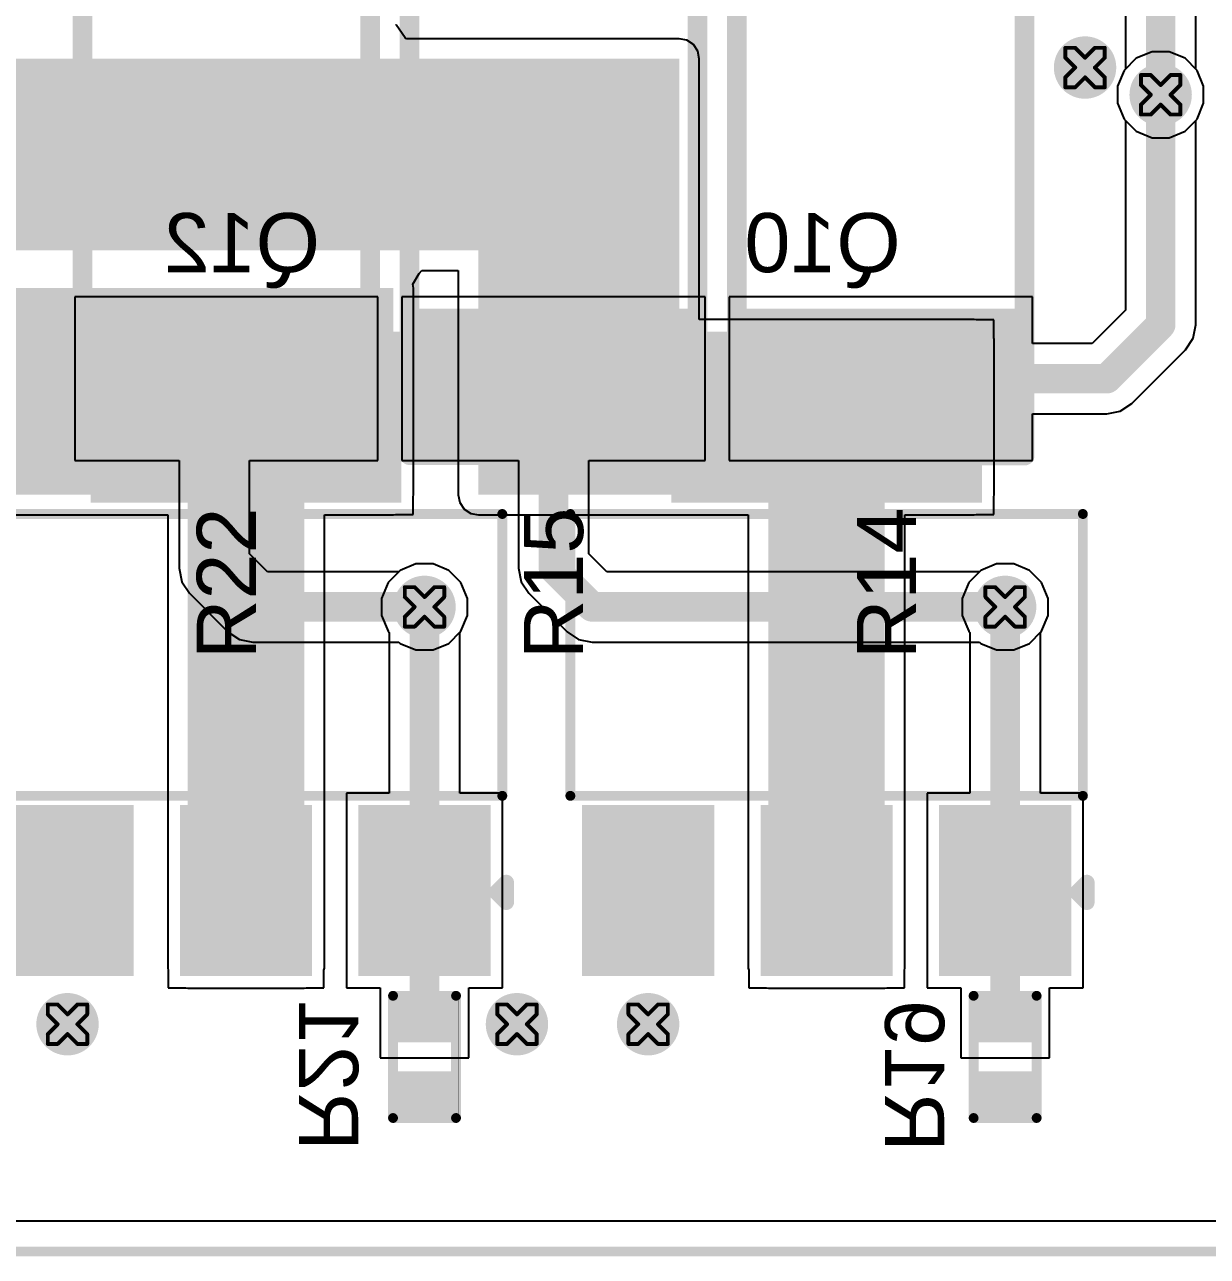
# Model space of a CAD drawing. Header units: inches. Extents: x -1 to 351, y 0 to 83.
# Drawn here: x 11.43 to 26.66, y -0.06 to 15.81 of the extents above; entities that cross this region are included whole.
import ezdxf

# ---------------------------------------------------------------- set-up
doc = ezdxf.new("R2010")
doc.units = ezdxf.units.IN
for name, color, linetype in [('Board Outline', 216, 'Continuous'), ('Bottom Layer', 5, 'Continuous'), ('Bottom Overlay', 54, 'Continuous'), ('Bottom Paste', 16, 'Continuous'), ('Bottom Solder', 6, 'Continuous'), ('Drill Drawing', 1, 'Continuous'), ('Top Layer', 1, 'Continuous'), ('Top Overlay', 2, 'Continuous'), ('Top Paste', 8, 'Continuous'), ('Top Solder', 216, 'Continuous'), ('Via Holes', 16, 'Continuous')]:
    doc.layers.add(name, color=color, linetype=linetype)
doc.styles.add('Arial', font='', dxfattribs={"height": 0.2})
doc.styles.get('Arial').set_extended_font_data('Arial')

# ---------------------------------------------------------------- blocks, each defined once
blk = doc.blocks.new('RES_2512_27')
at = {"layer": 'Top Layer'}
for points in [[(-4.05, 1.7), (-2.45, 1.7), (-2.45, -1.7), (-4.05, -1.7)], [(2.45, 1.7), (4.05, 1.7), (4.05, -1.7), (2.45, -1.7)]]:
    blk.add_hatch(color=1, dxfattribs=at).paths.add_polyline_path(points)
at = {"layer": 'Top Paste'}
for points in [[(-4.05, 1.7), (-2.45, 1.7), (-2.45, -1.7), (-4.05, -1.7)], [(2.45, 1.7), (4.05, 1.7), (4.05, -1.7), (2.45, -1.7)]]:
    blk.add_hatch(color=8, dxfattribs=at).paths.add_polyline_path(points)
at = {"layer": 'Top Solder'}
for points in [[(-4.152, 1.802), (-2.348, 1.802), (-2.348, -1.802), (-4.152, -1.802)], [(2.348, 1.802), (4.152, 1.802), (4.152, -1.802), (2.348, -1.802)]]:
    blk.add_hatch(color=216, dxfattribs=at).paths.add_polyline_path(points)
at = {"layer": 'Top Overlay', "const_width": 0.254}
for points in [[(-4.242, -1.854), (-4.242, 1.854)], [(4.237, 1.854), (-4.242, 1.854)], [(4.237, -1.854), (4.237, 1.854)], [(4.237, -1.854), (-4.242, -1.854)]]:
    blk.add_lwpolyline(points, dxfattribs=at)
at = {"layer": 'Top Overlay', "const_width": 0.127}
for points in [[(-4.305, 1.854, 1), (-4.178, 1.854, 1)], [(-4.305, 1.854, 1), (-4.178, 1.854, 1)], [(4.173, 1.854, 1), (4.3, 1.854, 1)], [(4.173, 1.854, 1), (4.3, 1.854, 1)], [(-4.305, -1.854, 1), (-4.178, -1.854, 1)], [(-4.305, -1.854, 1), (-4.178, -1.854, 1)], [(4.173, -1.854, 1), (4.3, -1.854, 1)], [(4.173, -1.854, 1), (4.3, -1.854, 1)]]:
    blk.add_lwpolyline(points, format="xyb", close=True, dxfattribs=at)
blk = doc.blocks.new('R___0402_B_28')
at = {"layer": 'Bottom Layer'}
for points in [[(-0.241, 0.318), (-0.241, -0.318), (-0.699, -0.318), (-0.699, 0.318)], [(0.699, 0.318), (0.699, -0.318), (0.241, -0.318), (0.241, 0.318)]]:
    blk.add_hatch(color=5, dxfattribs=at).paths.add_polyline_path(points)
at = {"layer": 'Bottom Paste'}
for points in [[(-0.241, 0.318), (-0.241, -0.318), (-0.699, -0.318), (-0.699, 0.318)], [(0.699, 0.318), (0.699, -0.318), (0.241, -0.318), (0.241, 0.318)]]:
    blk.add_hatch(color=16, dxfattribs=at).paths.add_polyline_path(points)
at = {"layer": 'Bottom Solder'}
for points in [[(-0.186, 0.373), (-0.186, -0.373), (-0.754, -0.373), (-0.754, 0.373)], [(0.754, 0.373), (0.754, -0.373), (0.186, -0.373), (0.186, 0.373)]]:
    blk.add_hatch(color=6, dxfattribs=at).paths.add_polyline_path(points)
at = {"layer": 'Bottom Overlay'}
for points, const_width in [([(0.787, 0.406), (-0.787, 0.406)], 0.127), ([(-0.787, -0.406), (-0.787, 0.406)], 0.127), ([(0.813, 0.432), (-0.813, 0.432)], 0.00323), ([(0.787, -0.406), (0.787, 0.406)], 0.127), ([(0.787, -0.406), (-0.787, -0.406)], 0.127)]:
    blk.add_lwpolyline(points, dxfattribs=dict(at, const_width=const_width))
for points, const_width in [([(-0.819, 0.406, 1), (-0.756, 0.406, 1)], 0.0635), ([(-0.819, 0.406, 1), (-0.756, 0.406, 1)], 0.0635), ([(-0.814, 0.432, 1), (-0.812, 0.432, 1)], 0.00161), ([(0.756, 0.406, 1), (0.819, 0.406, 1)], 0.0635), ([(0.756, 0.406, 1), (0.819, 0.406, 1)], 0.0635), ([(0.812, 0.432, 1), (0.814, 0.432, 1)], 0.00161), ([(-0.819, -0.406, 1), (-0.756, -0.406, 1)], 0.0635), ([(-0.819, -0.406, 1), (-0.756, -0.406, 1)], 0.0635), ([(0.756, -0.406, 1), (0.819, -0.406, 1)], 0.0635), ([(0.756, -0.406, 1), (0.819, -0.406, 1)], 0.0635)]:
    blk.add_lwpolyline(points, format="xyb", close=True, dxfattribs=dict(at, const_width=const_width))
blk = doc.blocks.new('R___0402_B_30')
at = {"layer": 'Bottom Layer'}
for points in [[(-0.241, 0.318), (-0.241, -0.318), (-0.699, -0.318), (-0.699, 0.318)], [(0.699, 0.318), (0.699, -0.318), (0.241, -0.318), (0.241, 0.318)]]:
    blk.add_hatch(color=5, dxfattribs=at).paths.add_polyline_path(points)
at = {"layer": 'Bottom Paste'}
for points in [[(-0.241, 0.318), (-0.241, -0.318), (-0.699, -0.318), (-0.699, 0.318)], [(0.699, 0.318), (0.699, -0.318), (0.241, -0.318), (0.241, 0.318)]]:
    blk.add_hatch(color=16, dxfattribs=at).paths.add_polyline_path(points)
at = {"layer": 'Bottom Solder'}
for points in [[(-0.186, 0.373), (-0.186, -0.373), (-0.754, -0.373), (-0.754, 0.373)], [(0.754, 0.373), (0.754, -0.373), (0.186, -0.373), (0.186, 0.373)]]:
    blk.add_hatch(color=6, dxfattribs=at).paths.add_polyline_path(points)
at = {"layer": 'Bottom Overlay'}
for points, const_width in [([(-0.787, -0.406), (-0.787, 0.406)], 0.127), ([(0.787, 0.406), (-0.787, 0.406)], 0.127), ([(0.813, 0.432), (-0.813, 0.432)], 0.00323), ([(0.787, -0.406), (0.787, 0.406)], 0.127), ([(0.787, -0.406), (-0.787, -0.406)], 0.127)]:
    blk.add_lwpolyline(points, dxfattribs=dict(at, const_width=const_width))
for points, const_width in [([(-0.819, 0.406, 1), (-0.756, 0.406, 1)], 0.0635), ([(-0.819, 0.406, 1), (-0.756, 0.406, 1)], 0.0635), ([(-0.814, 0.432, 1), (-0.812, 0.432, 1)], 0.00161), ([(0.756, 0.406, 1), (0.819, 0.406, 1)], 0.0635), ([(0.756, 0.406, 1), (0.819, 0.406, 1)], 0.0635), ([(0.812, 0.432, 1), (0.814, 0.432, 1)], 0.00161), ([(-0.819, -0.406, 1), (-0.756, -0.406, 1)], 0.0635), ([(-0.819, -0.406, 1), (-0.756, -0.406, 1)], 0.0635), ([(0.756, -0.406, 1), (0.819, -0.406, 1)], 0.0635), ([(0.756, -0.406, 1), (0.819, -0.406, 1)], 0.0635)]:
    blk.add_lwpolyline(points, format="xyb", close=True, dxfattribs=dict(at, const_width=const_width))
blk = doc.blocks.new('RES_2512_34')
at = {"layer": 'Top Layer'}
for points in [[(-4.05, 1.7), (-2.45, 1.7), (-2.45, -1.7), (-4.05, -1.7)], [(2.45, 1.7), (4.05, 1.7), (4.05, -1.7), (2.45, -1.7)]]:
    blk.add_hatch(color=1, dxfattribs=at).paths.add_polyline_path(points)
at = {"layer": 'Top Paste'}
for points in [[(-4.05, 1.7), (-2.45, 1.7), (-2.45, -1.7), (-4.05, -1.7)], [(2.45, 1.7), (4.05, 1.7), (4.05, -1.7), (2.45, -1.7)]]:
    blk.add_hatch(color=8, dxfattribs=at).paths.add_polyline_path(points)
at = {"layer": 'Top Solder'}
for points in [[(-4.152, 1.802), (-2.348, 1.802), (-2.348, -1.802), (-4.152, -1.802)], [(2.348, 1.802), (4.152, 1.802), (4.152, -1.802), (2.348, -1.802)]]:
    blk.add_hatch(color=216, dxfattribs=at).paths.add_polyline_path(points)
at = {"layer": 'Top Overlay', "const_width": 0.254}
for points in [[(4.237, 1.854), (-4.242, 1.854)], [(-4.242, -1.854), (-4.242, 1.854)], [(4.237, -1.854), (4.237, 1.854)], [(4.237, -1.854), (-4.242, -1.854)]]:
    blk.add_lwpolyline(points, dxfattribs=at)
at = {"layer": 'Top Overlay', "const_width": 0.127}
for points in [[(-4.305, 1.854, 1), (-4.178, 1.854, 1)], [(-4.305, 1.854, 1), (-4.178, 1.854, 1)], [(4.173, 1.854, 1), (4.3, 1.854, 1)], [(4.173, 1.854, 1), (4.3, 1.854, 1)], [(-4.305, -1.854, 1), (-4.178, -1.854, 1)], [(-4.305, -1.854, 1), (-4.178, -1.854, 1)], [(4.173, -1.854, 1), (4.3, -1.854, 1)], [(4.173, -1.854, 1), (4.3, -1.854, 1)]]:
    blk.add_lwpolyline(points, format="xyb", close=True, dxfattribs=at)
blk = doc.blocks.new('RES_2512_35')
at = {"layer": 'Top Layer'}
for points in [[(-4.05, 1.7), (-2.45, 1.7), (-2.45, -1.7), (-4.05, -1.7)], [(2.45, 1.7), (4.05, 1.7), (4.05, -1.7), (2.45, -1.7)]]:
    blk.add_hatch(color=1, dxfattribs=at).paths.add_polyline_path(points)
at = {"layer": 'Top Paste'}
for points in [[(-4.05, 1.7), (-2.45, 1.7), (-2.45, -1.7), (-4.05, -1.7)], [(2.45, 1.7), (4.05, 1.7), (4.05, -1.7), (2.45, -1.7)]]:
    blk.add_hatch(color=8, dxfattribs=at).paths.add_polyline_path(points)
at = {"layer": 'Top Solder'}
for points in [[(-4.152, 1.802), (-2.348, 1.802), (-2.348, -1.802), (-4.152, -1.802)], [(2.348, 1.802), (4.152, 1.802), (4.152, -1.802), (2.348, -1.802)]]:
    blk.add_hatch(color=216, dxfattribs=at).paths.add_polyline_path(points)
at = {"layer": 'Top Overlay', "const_width": 0.254}
for points in [[(-4.242, 1.854), (-4.242, -1.854)], [(-4.242, 1.854), (4.237, 1.854)], [(4.237, 1.854), (4.237, -1.854)], [(-4.242, -1.854), (4.237, -1.854)]]:
    blk.add_lwpolyline(points, dxfattribs=at)
at = {"layer": 'Top Overlay', "const_width": 0.127}
for points in [[(-4.305, 1.854, 1), (-4.178, 1.854, 1)], [(-4.305, 1.854, 1), (-4.178, 1.854, 1)], [(4.173, 1.854, 1), (4.3, 1.854, 1)], [(4.173, 1.854, 1), (4.3, 1.854, 1)], [(-4.305, -1.854, 1), (-4.178, -1.854, 1)], [(-4.305, -1.854, 1), (-4.178, -1.854, 1)], [(4.173, -1.854, 1), (4.3, -1.854, 1)], [(4.173, -1.854, 1), (4.3, -1.854, 1)]]:
    blk.add_lwpolyline(points, format="xyb", close=True, dxfattribs=at)
blk = doc.blocks.new('SOT__223_B_46')
at = {"layer": 'Bottom Layer'}
for points in [[(-3.05, 4.05), (-1.55, 4.05), (-1.55, 2.05), (-3.05, 2.05)], [(-0.75, 4.05), (0.75, 4.05), (0.75, 2.05), (-0.75, 2.05)], [(1.55, 4.05), (3.05, 4.05), (3.05, 2.05), (1.55, 2.05)], [(-1.9, -2.05), (1.9, -2.05), (1.9, -4.05), (-1.9, -4.05)]]:
    blk.add_hatch(color=5, dxfattribs=at).paths.add_polyline_path(points)
at = {"layer": 'Bottom Paste'}
for points in [[(-3.05, 4.05), (-1.55, 4.05), (-1.55, 2.05), (-3.05, 2.05)], [(-0.75, 4.05), (0.75, 4.05), (0.75, 2.05), (-0.75, 2.05)], [(1.55, 4.05), (3.05, 4.05), (3.05, 2.05), (1.55, 2.05)], [(-1.9, -2.05), (1.9, -2.05), (1.9, -4.05), (-1.9, -4.05)]]:
    blk.add_hatch(color=16, dxfattribs=at).paths.add_polyline_path(points)
at = {"layer": 'Bottom Solder'}
for points in [[(-3.152, 4.152), (-1.448, 4.152), (-1.448, 1.948), (-3.152, 1.948)], [(-0.852, 4.152), (0.852, 4.152), (0.852, 1.948), (-0.852, 1.948)], [(1.448, 4.152), (3.152, 4.152), (3.152, 1.948), (1.448, 1.948)], [(-2.002, -1.948), (2.002, -1.948), (2.002, -4.152), (-2.002, -4.152)]]:
    blk.add_hatch(color=6, dxfattribs=at).paths.add_polyline_path(points)
at = {"layer": 'Bottom Overlay'}
for points, const_width in [([(-3.353, 3.2), (-3.353, 2.946)], 0.2), ([(-3.226, 3.073), (-3.353, 3.2)], 0.2), ([(-3.226, 3.073), (-3.353, 2.946)], 0.2), ([(-3.302, 1.829), (-3.302, -1.803)], 0.127), ([(3.302, 1.829), (-3.302, 1.829)], 0.127), ([(3.302, 1.829), (3.302, -1.803)], 0.127), ([(3.302, -1.803), (-3.302, -1.803)], 0.127)]:
    blk.add_lwpolyline(points, dxfattribs=dict(at, const_width=const_width))
for points, const_width in [([(-3.403, 3.2, 1), (-3.303, 3.2, 1)], 0.1), ([(-3.403, 3.2, 1), (-3.303, 3.2, 1)], 0.1), ([(-3.403, 2.946, 1), (-3.303, 2.946, 1)], 0.1), ([(-3.403, 2.946, 1), (-3.303, 2.946, 1)], 0.1), ([(-3.276, 3.073, 1), (-3.176, 3.073, 1)], 0.1), ([(-3.276, 3.073, 1), (-3.176, 3.073, 1)], 0.1), ([(-3.334, 1.829, 1), (-3.27, 1.829, 1)], 0.0635), ([(-3.334, 1.829, 1), (-3.27, 1.829, 1)], 0.0635), ([(3.27, 1.829, 1), (3.334, 1.829, 1)], 0.0635), ([(3.27, 1.829, 1), (3.334, 1.829, 1)], 0.0635), ([(-3.334, -1.803, 1), (-3.27, -1.803, 1)], 0.0635), ([(-3.334, -1.803, 1), (-3.27, -1.803, 1)], 0.0635), ([(3.27, -1.803, 1), (3.334, -1.803, 1)], 0.0635), ([(3.27, -1.803, 1), (3.334, -1.803, 1)], 0.0635)]:
    blk.add_lwpolyline(points, format="xyb", close=True, dxfattribs=dict(at, const_width=const_width))
blk = doc.blocks.new('SOT__223_B_48')
at = {"layer": 'Bottom Layer'}
for points in [[(-3.05, 4.05), (-1.55, 4.05), (-1.55, 2.05), (-3.05, 2.05)], [(-0.75, 4.05), (0.75, 4.05), (0.75, 2.05), (-0.75, 2.05)], [(1.55, 4.05), (3.05, 4.05), (3.05, 2.05), (1.55, 2.05)], [(-1.9, -2.05), (1.9, -2.05), (1.9, -4.05), (-1.9, -4.05)]]:
    blk.add_hatch(color=5, dxfattribs=at).paths.add_polyline_path(points)
at = {"layer": 'Bottom Paste'}
for points in [[(-3.05, 4.05), (-1.55, 4.05), (-1.55, 2.05), (-3.05, 2.05)], [(-0.75, 4.05), (0.75, 4.05), (0.75, 2.05), (-0.75, 2.05)], [(1.55, 4.05), (3.05, 4.05), (3.05, 2.05), (1.55, 2.05)], [(-1.9, -2.05), (1.9, -2.05), (1.9, -4.05), (-1.9, -4.05)]]:
    blk.add_hatch(color=16, dxfattribs=at).paths.add_polyline_path(points)
at = {"layer": 'Bottom Solder'}
for points in [[(-3.152, 4.152), (-1.448, 4.152), (-1.448, 1.948), (-3.152, 1.948)], [(-0.852, 4.152), (0.852, 4.152), (0.852, 1.948), (-0.852, 1.948)], [(1.448, 4.152), (3.152, 4.152), (3.152, 1.948), (1.448, 1.948)], [(-2.002, -1.948), (2.002, -1.948), (2.002, -4.152), (-2.002, -4.152)]]:
    blk.add_hatch(color=6, dxfattribs=at).paths.add_polyline_path(points)
at = {"layer": 'Bottom Overlay'}
for points, const_width in [([(-3.353, 3.2), (-3.353, 2.946)], 0.2), ([(-3.226, 3.073), (-3.353, 3.2)], 0.2), ([(-3.226, 3.073), (-3.353, 2.946)], 0.2), ([(-3.302, 1.829), (-3.302, -1.803)], 0.127), ([(3.302, 1.829), (-3.302, 1.829)], 0.127), ([(3.302, 1.829), (3.302, -1.803)], 0.127), ([(3.302, -1.803), (-3.302, -1.803)], 0.127)]:
    blk.add_lwpolyline(points, dxfattribs=dict(at, const_width=const_width))
for points, const_width in [([(-3.403, 3.2, 1), (-3.303, 3.2, 1)], 0.1), ([(-3.403, 3.2, 1), (-3.303, 3.2, 1)], 0.1), ([(-3.403, 2.946, 1), (-3.303, 2.946, 1)], 0.1), ([(-3.403, 2.946, 1), (-3.303, 2.946, 1)], 0.1), ([(-3.276, 3.073, 1), (-3.176, 3.073, 1)], 0.1), ([(-3.276, 3.073, 1), (-3.176, 3.073, 1)], 0.1), ([(-3.334, 1.829, 1), (-3.27, 1.829, 1)], 0.0635), ([(-3.334, 1.829, 1), (-3.27, 1.829, 1)], 0.0635), ([(3.27, 1.829, 1), (3.334, 1.829, 1)], 0.0635), ([(3.27, 1.829, 1), (3.334, 1.829, 1)], 0.0635), ([(-3.334, -1.803, 1), (-3.27, -1.803, 1)], 0.0635), ([(-3.334, -1.803, 1), (-3.27, -1.803, 1)], 0.0635), ([(3.27, -1.803, 1), (3.334, -1.803, 1)], 0.0635), ([(3.27, -1.803, 1), (3.334, -1.803, 1)], 0.0635)]:
    blk.add_lwpolyline(points, format="xyb", close=True, dxfattribs=dict(at, const_width=const_width))

msp = doc.modelspace()

# ---------------------------------------------------------------- hatches: boundary and pattern name
at = {"layer": 'Bottom Layer'}
h = msp.add_hatch(color=5, dxfattribs=at)
edge = h.paths.add_edge_path()
edge.add_arc((25.089, 15.256), 0.3, 0, 360)
for points in [[(8.78, 12.9), (19.859, 12.9), (19.859, 15.37), (8.78, 15.37)], [(17.272, 9.75), (19.859, 9.75), (19.859, 15.37), (17.272, 15.37)], [(8.78, 9.75), (16.178, 9.75), (16.178, 12.414), (8.78, 12.414)], [(13.528, 11.75), (13.528, 3.65), (15.028, 3.65), (15.028, 11.75)], [(17.272, 9.75), (23.659, 9.75), (23.659, 11.75), (17.272, 11.75)], [(21.009, 11.75), (21.009, 3.65), (22.509, 3.65), (22.509, 11.75)]]:
    msp.add_hatch(color=5, dxfattribs=at).paths.add_polyline_path(points)
h = msp.add_hatch(color=5, dxfattribs=at)
edge = h.paths.add_edge_path()
edge.add_arc((26.063, 14.905), 0.3, 0, 360)
h = msp.add_hatch(color=5, dxfattribs=at)
edge = h.paths.add_edge_path()
edge.add_arc((16.578, 8.306), 0.3, 0, 360)
h = msp.add_hatch(color=5, dxfattribs=at)
edge = h.paths.add_edge_path()
edge.add_arc((24.059, 8.306), 0.3, 0, 360)
h = msp.add_hatch(color=5, dxfattribs=at)
edge = h.paths.add_edge_path()
edge.add_arc((11.978, 2.928), 0.3, 0, 360)
h = msp.add_hatch(color=5, dxfattribs=at)
edge = h.paths.add_edge_path()
edge.add_arc((17.769, 2.928), 0.3, 0, 360)
h = msp.add_hatch(color=5, dxfattribs=at)
edge = h.paths.add_edge_path()
edge.add_arc((19.459, 2.928), 0.3, 0, 360)
at = {"layer": 'Bottom Solder'}
h = msp.add_hatch(color=6, dxfattribs=at)
edge = h.paths.add_edge_path()
edge.add_arc((25.089, 15.256), 0.402, 0, 360)
h = msp.add_hatch(color=6, dxfattribs=at)
edge = h.paths.add_edge_path()
edge.add_arc((26.063, 14.905), 0.402, 0, 360)
h = msp.add_hatch(color=6, dxfattribs=at)
edge = h.paths.add_edge_path()
edge.add_arc((16.578, 8.306), 0.402, 0, 360)
h = msp.add_hatch(color=6, dxfattribs=at)
edge = h.paths.add_edge_path()
edge.add_arc((24.059, 8.306), 0.402, 0, 360)
h = msp.add_hatch(color=6, dxfattribs=at)
edge = h.paths.add_edge_path()
edge.add_arc((11.978, 2.928), 0.402, 0, 360)
h = msp.add_hatch(color=6, dxfattribs=at)
edge = h.paths.add_edge_path()
edge.add_arc((17.769, 2.928), 0.402, 0, 360)
h = msp.add_hatch(color=6, dxfattribs=at)
edge = h.paths.add_edge_path()
edge.add_arc((19.459, 2.928), 0.402, 0, 360)
at = {"layer": 'Top Layer'}
h = msp.add_hatch(color=1, dxfattribs=at)
edge = h.paths.add_edge_path()
edge.add_arc((25.089, 15.256), 0.3, 0, 360)
h = msp.add_hatch(color=1, dxfattribs=at)
edge = h.paths.add_edge_path()
edge.add_arc((26.063, 14.905), 0.3, 0, 360)
h = msp.add_hatch(color=1, dxfattribs=at)
edge = h.paths.add_edge_path()
edge.add_arc((16.578, 8.306), 0.3, 0, 360)
h = msp.add_hatch(color=1, dxfattribs=at)
edge = h.paths.add_edge_path()
edge.add_arc((24.059, 8.306), 0.3, 0, 360)
h = msp.add_hatch(color=1, dxfattribs=at)
edge = h.paths.add_edge_path()
edge.add_arc((11.978, 2.928), 0.3, 0, 360)
h = msp.add_hatch(color=1, dxfattribs=at)
edge = h.paths.add_edge_path()
edge.add_arc((17.769, 2.928), 0.3, 0, 360)
h = msp.add_hatch(color=1, dxfattribs=at)
edge = h.paths.add_edge_path()
edge.add_arc((19.459, 2.928), 0.3, 0, 360)
at = {"layer": 'Top Solder'}
h = msp.add_hatch(color=216, dxfattribs=at)
edge = h.paths.add_edge_path()
edge.add_arc((25.089, 15.256), 0.402, 0, 360)
h = msp.add_hatch(color=216, dxfattribs=at)
edge = h.paths.add_edge_path()
edge.add_arc((26.063, 14.905), 0.402, 0, 360)
h = msp.add_hatch(color=216, dxfattribs=at)
edge = h.paths.add_edge_path()
edge.add_arc((16.578, 8.306), 0.402, 0, 360)
h = msp.add_hatch(color=216, dxfattribs=at)
edge = h.paths.add_edge_path()
edge.add_arc((24.059, 8.306), 0.402, 0, 360)
h = msp.add_hatch(color=216, dxfattribs=at)
edge = h.paths.add_edge_path()
edge.add_arc((11.978, 2.928), 0.402, 0, 360)
h = msp.add_hatch(color=216, dxfattribs=at)
edge = h.paths.add_edge_path()
edge.add_arc((17.769, 2.928), 0.402, 0, 360)
h = msp.add_hatch(color=216, dxfattribs=at)
edge = h.paths.add_edge_path()
edge.add_arc((19.459, 2.928), 0.402, 0, 360)
at = {"layer": 'Via Holes'}
h = msp.add_hatch(color=7, dxfattribs=at)
edge = h.paths.add_edge_path()
edge.add_arc((25.089, 15.256), 0.15, 0, 360)
h = msp.add_hatch(color=7, dxfattribs=at)
edge = h.paths.add_edge_path()
edge.add_arc((26.063, 14.905), 0.15, 0, 360)
h = msp.add_hatch(color=7, dxfattribs=at)
edge = h.paths.add_edge_path()
edge.add_arc((16.578, 8.306), 0.15, 0, 360)
h = msp.add_hatch(color=7, dxfattribs=at)
edge = h.paths.add_edge_path()
edge.add_arc((24.059, 8.306), 0.15, 0, 360)
h = msp.add_hatch(color=7, dxfattribs=at)
edge = h.paths.add_edge_path()
edge.add_arc((11.978, 2.928), 0.15, 0, 360)
h = msp.add_hatch(color=7, dxfattribs=at)
edge = h.paths.add_edge_path()
edge.add_arc((17.769, 2.928), 0.15, 0, 360)
h = msp.add_hatch(color=7, dxfattribs=at)
edge = h.paths.add_edge_path()
edge.add_arc((19.459, 2.928), 0.15, 0, 360)

# ---------------------------------------------------------------- linework, layer by layer
at = {"layer": 'Board Outline', "const_width": 0.127}
msp.add_lwpolyline([(0, 0), (97.003, 0)], dxfattribs=at)
at = {"layer": 'Bottom Layer'}
for p, q in [((25.61, 18.098), (25.61, 15.235)), ((26.516, 15.235), (26.516, 17.997)), ((16.212, 15.806), (16.213, 15.812)), ((16.329, 15.637), (16.212, 15.806)), ((16.344, 15.628), (16.329, 15.637)), ((19.859, 15.628), (16.344, 15.628)), ((19.959, 15.609), (19.859, 15.628)), ((20.043, 15.553), (19.959, 15.609)), ((20.099, 15.469), (20.043, 15.553)), ((20.118, 15.37), (20.099, 15.469)), ((20.118, 12.009), (20.118, 15.37)), ((25.593, 15.219), (25.509, 15.015)), ((25.61, 15.235), (25.593, 15.219)), ((26.533, 15.219), (26.516, 15.235)), ((26.617, 15.015), (26.533, 15.219)), ((25.509, 15.015), (25.509, 14.795)), ((26.617, 14.795), (26.617, 15.015)), ((25.509, 14.795), (25.593, 14.591)), ((26.533, 14.591), (26.617, 14.795)), ((25.593, 14.591), (25.749, 14.435)), ((26.377, 14.435), (26.533, 14.591)), ((25.749, 14.435), (25.953, 14.351)), ((25.953, 14.351), (26.173, 14.351)), ((26.173, 14.351), (26.377, 14.435)), ((16.427, 12.464), (16.507, 12.603)), ((16.507, 12.603), (16.545, 12.641)), ((16.545, 12.641), (17.013, 12.641)), ((17.013, 12.641), (17.013, 11.75)), ((16.437, 12.414), (16.427, 12.464)), ((16.437, 9.75), (16.437, 12.414)), ((23.659, 12.009), (20.118, 12.009)), ((23.684, 12.004), (23.659, 12.009)), ((23.913, 12.004), (23.684, 12.004)), ((23.913, 11.775), (23.913, 12.004)), ((17.013, 11.75), (17.013, 9.75)), ((23.918, 11.75), (23.913, 11.775)), ((23.918, 9.75), (23.918, 11.75)), ((16.432, 9.725), (16.437, 9.75)), ((16.432, 9.496), (16.432, 9.725)), ((17.013, 9.75), (17.033, 9.651)), ((23.913, 9.725), (23.918, 9.75)), ((23.913, 9.496), (23.913, 9.725)), ((17.033, 9.651), (17.089, 9.567)), ((17.089, 9.567), (17.173, 9.511)), ((8.78, 9.491), (13.269, 9.491)), ((13.269, 9.491), (13.269, 3.65)), ((15.287, 3.65), (15.287, 9.491)), ((15.287, 9.491), (16.178, 9.491)), ((16.178, 9.491), (16.203, 9.496)), ((16.203, 9.496), (16.432, 9.496)), ((17.173, 9.511), (17.272, 9.491)), ((17.272, 9.491), (20.75, 9.491)), ((20.75, 9.491), (20.75, 3.65)), ((22.768, 3.65), (22.768, 9.491)), ((22.768, 9.491), (23.659, 9.491)), ((23.659, 9.491), (23.684, 9.496)), ((23.684, 9.496), (23.913, 9.496)), ((16.264, 8.775), (16.108, 8.62)), ((16.467, 8.86), (16.264, 8.775)), ((16.688, 8.86), (16.467, 8.86)), ((16.892, 8.775), (16.688, 8.86)), ((17.047, 8.62), (16.892, 8.775)), ((23.746, 8.775), (23.59, 8.62)), ((23.949, 8.86), (23.746, 8.775)), ((24.17, 8.86), (23.949, 8.86)), ((24.373, 8.775), (24.17, 8.86)), ((24.529, 8.62), (24.373, 8.775)), ((16.108, 8.62), (16.024, 8.416)), ((17.132, 8.416), (17.047, 8.62)), ((23.59, 8.62), (23.505, 8.416)), ((24.613, 8.416), (24.529, 8.62)), ((16.024, 8.416), (16.024, 8.196)), ((17.132, 8.196), (17.132, 8.416)), ((23.505, 8.416), (23.505, 8.196)), ((24.613, 8.196), (24.613, 8.416)), ((16.024, 8.196), (16.108, 7.992)), ((17.047, 7.992), (17.132, 8.196)), ((23.505, 8.196), (23.59, 7.992)), ((24.529, 7.992), (24.613, 8.196)), ((16.108, 7.992), (16.124, 7.976)), ((16.124, 7.976), (16.124, 5.904)), ((17.031, 7.976), (17.047, 7.992)), ((17.031, 5.904), (17.031, 7.976)), ((23.59, 7.992), (23.606, 7.976)), ((23.606, 7.976), (23.606, 5.904)), ((24.513, 7.976), (24.529, 7.992)), ((24.513, 5.904), (24.513, 7.976)), ((16.124, 5.904), (15.574, 5.904)), ((15.574, 5.904), (15.574, 3.396)), ((17.582, 5.904), (17.031, 5.904)), ((17.582, 3.396), (17.582, 5.904)), ((23.606, 5.904), (23.055, 5.904)), ((23.055, 5.904), (23.055, 3.396)), ((25.063, 5.904), (24.513, 5.904)), ((25.063, 3.396), (25.063, 5.904)), ((13.269, 3.65), (13.274, 3.625)), ((13.274, 3.625), (13.274, 3.396)), ((15.282, 3.625), (15.287, 3.65)), ((15.282, 3.396), (15.282, 3.625)), ((20.75, 3.65), (20.755, 3.625)), ((20.755, 3.625), (20.755, 3.396)), ((22.763, 3.625), (22.768, 3.65)), ((22.763, 3.396), (22.763, 3.625)), ((13.274, 3.396), (13.503, 3.396)), ((13.503, 3.396), (13.528, 3.391)), ((13.528, 3.391), (15.028, 3.391)), ((15.028, 3.391), (15.053, 3.396)), ((15.053, 3.396), (15.282, 3.396)), ((15.574, 3.396), (16.006, 3.396)), ((16.006, 3.396), (16.006, 2.494)), ((17.149, 2.494), (17.149, 3.396)), ((17.149, 3.396), (17.582, 3.396)), ((20.755, 3.396), (20.984, 3.396)), ((20.984, 3.396), (21.009, 3.391)), ((21.009, 3.391), (22.509, 3.391)), ((22.509, 3.391), (22.534, 3.396)), ((22.534, 3.396), (22.763, 3.396)), ((23.055, 3.396), (23.488, 3.396)), ((23.488, 3.396), (23.488, 2.494)), ((24.631, 2.494), (24.631, 3.396)), ((24.631, 3.396), (25.063, 3.396)), ((16.006, 2.494), (17.149, 2.494)), ((23.488, 2.494), (24.631, 2.494)), ((92.262, 0.388), (0.388, 0.388))]:
    msp.add_line(p, q, dxfattribs=at)
at = {"layer": 'Bottom Layer', "const_width": 0.381}
for points in [[(26.063, 14.905), (26.063, 18.185)], [(16.578, 4.65), (16.578, 8.306)], [(24.059, 4.65), (24.059, 8.306)], [(16.578, 2.976), (16.578, 4.65)], [(24.059, 2.976), (24.059, 4.65)]]:
    msp.add_lwpolyline(points, dxfattribs=at)
at = {"layer": 'Bottom Layer', "const_width": 0.191}
for points in [[(25.968, 14.905, 1), (26.158, 14.905, 1)], [(16.482, 8.306, 1), (16.673, 8.306, 1)], [(23.964, 8.306, 1), (24.155, 8.306, 1)], [(16.482, 4.65, 1), (16.673, 4.65, 1)], [(16.482, 4.65, 1), (16.673, 4.65, 1)], [(23.964, 4.65, 1), (24.155, 4.65, 1)], [(23.964, 4.65, 1), (24.155, 4.65, 1)], [(16.482, 2.976, 1), (16.673, 2.976, 1)], [(23.964, 2.976, 1), (24.155, 2.976, 1)]]:
    msp.add_lwpolyline(points, format="xyb", close=True, dxfattribs=at)
at = {"layer": 'Drill Drawing', "const_width": 0.0508}
for points in [[(24.835, 15.383), (24.835, 15.51)], [(24.835, 15.51), (24.962, 15.51)], [(24.835, 15.383), (24.962, 15.256)], [(24.962, 15.51), (25.089, 15.383)], [(25.089, 15.383), (25.216, 15.51)], [(25.216, 15.51), (25.343, 15.51)], [(25.216, 15.256), (25.343, 15.383)], [(25.343, 15.383), (25.343, 15.51)], [(24.835, 15.129), (24.962, 15.256)], [(25.216, 15.256), (25.343, 15.129)], [(24.835, 15.002), (24.835, 15.129)], [(24.962, 15.002), (25.089, 15.129)], [(25.089, 15.129), (25.216, 15.002)], [(25.343, 15.002), (25.343, 15.129)], [(25.809, 15.032), (25.809, 15.159)], [(25.809, 15.159), (25.936, 15.159)], [(25.936, 15.159), (26.063, 15.032)], [(26.063, 15.032), (26.19, 15.159)], [(26.19, 15.159), (26.317, 15.159)], [(26.317, 15.032), (26.317, 15.159)], [(24.835, 15.002), (24.962, 15.002)], [(25.216, 15.002), (25.343, 15.002)], [(25.809, 15.032), (25.936, 14.905)], [(25.809, 14.778), (25.936, 14.905)], [(26.19, 14.905), (26.317, 15.032)], [(26.19, 14.905), (26.317, 14.778)], [(25.809, 14.651), (25.809, 14.778)], [(25.936, 14.651), (26.063, 14.778)], [(26.063, 14.778), (26.19, 14.651)], [(26.317, 14.651), (26.317, 14.778)], [(25.809, 14.651), (25.936, 14.651)], [(26.19, 14.651), (26.317, 14.651)], [(16.324, 8.433), (16.324, 8.56)], [(16.324, 8.56), (16.451, 8.56)], [(16.451, 8.56), (16.578, 8.433)], [(16.578, 8.433), (16.705, 8.56)], [(16.705, 8.56), (16.832, 8.56)], [(16.832, 8.433), (16.832, 8.56)], [(23.805, 8.433), (23.805, 8.56)], [(23.805, 8.56), (23.932, 8.56)], [(23.932, 8.56), (24.059, 8.433)], [(24.059, 8.433), (24.186, 8.56)], [(24.186, 8.56), (24.313, 8.56)], [(24.313, 8.433), (24.313, 8.56)], [(16.324, 8.433), (16.451, 8.306)], [(16.705, 8.306), (16.832, 8.433)], [(23.805, 8.433), (23.932, 8.306)], [(24.186, 8.306), (24.313, 8.433)], [(16.324, 8.179), (16.451, 8.306)], [(16.705, 8.306), (16.832, 8.179)], [(23.805, 8.179), (23.932, 8.306)], [(24.186, 8.306), (24.313, 8.179)], [(16.324, 8.052), (16.324, 8.179)], [(16.451, 8.052), (16.578, 8.179)], [(16.578, 8.179), (16.705, 8.052)], [(16.832, 8.052), (16.832, 8.179)], [(23.805, 8.052), (23.805, 8.179)], [(23.932, 8.052), (24.059, 8.179)], [(24.059, 8.179), (24.186, 8.052)], [(24.313, 8.052), (24.313, 8.179)], [(16.324, 8.052), (16.451, 8.052)], [(16.705, 8.052), (16.832, 8.052)], [(23.805, 8.052), (23.932, 8.052)], [(24.186, 8.052), (24.313, 8.052)], [(11.724, 3.055), (11.724, 3.182)], [(11.724, 3.182), (11.851, 3.182)], [(11.851, 3.182), (11.978, 3.055)], [(11.978, 3.055), (12.105, 3.182)], [(12.105, 3.182), (12.232, 3.182)], [(12.232, 3.055), (12.232, 3.182)], [(17.515, 3.055), (17.515, 3.182)], [(17.515, 3.182), (17.642, 3.182)], [(17.642, 3.182), (17.769, 3.055)], [(17.769, 3.055), (17.896, 3.182)], [(17.896, 3.182), (18.023, 3.182)], [(18.023, 3.055), (18.023, 3.182)], [(19.205, 3.055), (19.205, 3.182)], [(19.205, 3.182), (19.332, 3.182)], [(19.332, 3.182), (19.459, 3.055)], [(19.459, 3.055), (19.586, 3.182)], [(19.586, 3.182), (19.713, 3.182)], [(19.713, 3.055), (19.713, 3.182)], [(11.724, 3.055), (11.851, 2.928)], [(12.105, 2.928), (12.232, 3.055)], [(17.515, 3.055), (17.642, 2.928)], [(17.896, 2.928), (18.023, 3.055)], [(19.205, 3.055), (19.332, 2.928)], [(19.586, 2.928), (19.713, 3.055)], [(11.724, 2.801), (11.851, 2.928)], [(12.105, 2.928), (12.232, 2.801)], [(17.515, 2.801), (17.642, 2.928)], [(17.896, 2.928), (18.023, 2.801)], [(19.205, 2.801), (19.332, 2.928)], [(19.586, 2.928), (19.713, 2.801)], [(11.724, 2.674), (11.724, 2.801)], [(11.724, 2.674), (11.851, 2.674)], [(11.851, 2.674), (11.978, 2.801)], [(11.978, 2.801), (12.105, 2.674)], [(12.105, 2.674), (12.232, 2.674)], [(12.232, 2.674), (12.232, 2.801)], [(17.515, 2.674), (17.515, 2.801)], [(17.515, 2.674), (17.642, 2.674)], [(17.642, 2.674), (17.769, 2.801)], [(17.769, 2.801), (17.896, 2.674)], [(17.896, 2.674), (18.023, 2.674)], [(18.023, 2.674), (18.023, 2.801)], [(19.205, 2.674), (19.205, 2.801)], [(19.205, 2.674), (19.332, 2.674)], [(19.332, 2.674), (19.459, 2.801)], [(19.459, 2.801), (19.586, 2.674)], [(19.586, 2.674), (19.713, 2.674)], [(19.713, 2.674), (19.713, 2.801)]]:
    msp.add_lwpolyline(points, dxfattribs=at)
at = {"layer": 'Drill Drawing', "const_width": 0.0254}
for points in [[(24.822, 15.51, 1), (24.848, 15.51, 1)], [(24.822, 15.51, 1), (24.848, 15.51, 1)], [(24.822, 15.383, 1), (24.848, 15.383, 1)], [(24.822, 15.383, 1), (24.848, 15.383, 1)], [(24.949, 15.51, 1), (24.975, 15.51, 1)], [(24.949, 15.51, 1), (24.975, 15.51, 1)], [(25.076, 15.383, 1), (25.102, 15.383, 1)], [(25.076, 15.383, 1), (25.102, 15.383, 1)], [(25.203, 15.51, 1), (25.229, 15.51, 1)], [(25.203, 15.51, 1), (25.229, 15.51, 1)], [(25.33, 15.51, 1), (25.356, 15.51, 1)], [(25.33, 15.51, 1), (25.356, 15.51, 1)], [(25.33, 15.383, 1), (25.356, 15.383, 1)], [(25.33, 15.383, 1), (25.356, 15.383, 1)], [(24.949, 15.256, 1), (24.975, 15.256, 1)], [(24.949, 15.256, 1), (24.975, 15.256, 1)], [(25.203, 15.256, 1), (25.229, 15.256, 1)], [(25.203, 15.256, 1), (25.229, 15.256, 1)], [(24.822, 15.129, 1), (24.848, 15.129, 1)], [(24.822, 15.129, 1), (24.848, 15.129, 1)], [(25.076, 15.129, 1), (25.102, 15.129, 1)], [(25.076, 15.129, 1), (25.102, 15.129, 1)], [(25.33, 15.129, 1), (25.356, 15.129, 1)], [(25.33, 15.129, 1), (25.356, 15.129, 1)], [(25.796, 15.159, 1), (25.822, 15.159, 1)], [(25.796, 15.159, 1), (25.822, 15.159, 1)], [(25.923, 15.159, 1), (25.949, 15.159, 1)], [(25.923, 15.159, 1), (25.949, 15.159, 1)], [(26.177, 15.159, 1), (26.203, 15.159, 1)], [(26.177, 15.159, 1), (26.203, 15.159, 1)], [(26.304, 15.159, 1), (26.33, 15.159, 1)], [(26.304, 15.159, 1), (26.33, 15.159, 1)], [(24.822, 15.002, 1), (24.848, 15.002, 1)], [(24.822, 15.002, 1), (24.848, 15.002, 1)], [(24.949, 15.002, 1), (24.975, 15.002, 1)], [(24.949, 15.002, 1), (24.975, 15.002, 1)], [(25.203, 15.002, 1), (25.229, 15.002, 1)], [(25.203, 15.002, 1), (25.229, 15.002, 1)], [(25.33, 15.002, 1), (25.356, 15.002, 1)], [(25.33, 15.002, 1), (25.356, 15.002, 1)], [(25.796, 15.032, 1), (25.822, 15.032, 1)], [(25.796, 15.032, 1), (25.822, 15.032, 1)], [(25.923, 14.905, 1), (25.949, 14.905, 1)], [(25.923, 14.905, 1), (25.949, 14.905, 1)], [(26.05, 15.032, 1), (26.076, 15.032, 1)], [(26.05, 15.032, 1), (26.076, 15.032, 1)], [(26.177, 14.905, 1), (26.203, 14.905, 1)], [(26.177, 14.905, 1), (26.203, 14.905, 1)], [(26.304, 15.032, 1), (26.33, 15.032, 1)], [(26.304, 15.032, 1), (26.33, 15.032, 1)], [(25.796, 14.778, 1), (25.822, 14.778, 1)], [(25.796, 14.778, 1), (25.822, 14.778, 1)], [(26.05, 14.778, 1), (26.076, 14.778, 1)], [(26.05, 14.778, 1), (26.076, 14.778, 1)], [(26.304, 14.778, 1), (26.33, 14.778, 1)], [(26.304, 14.778, 1), (26.33, 14.778, 1)], [(25.796, 14.651, 1), (25.822, 14.651, 1)], [(25.796, 14.651, 1), (25.822, 14.651, 1)], [(25.923, 14.651, 1), (25.949, 14.651, 1)], [(25.923, 14.651, 1), (25.949, 14.651, 1)], [(26.177, 14.651, 1), (26.203, 14.651, 1)], [(26.177, 14.651, 1), (26.203, 14.651, 1)], [(26.304, 14.651, 1), (26.33, 14.651, 1)], [(26.304, 14.651, 1), (26.33, 14.651, 1)], [(16.311, 8.56, 1), (16.336, 8.56, 1)], [(16.311, 8.56, 1), (16.336, 8.56, 1)], [(16.438, 8.56, 1), (16.463, 8.56, 1)], [(16.438, 8.56, 1), (16.463, 8.56, 1)], [(16.692, 8.56, 1), (16.717, 8.56, 1)], [(16.692, 8.56, 1), (16.717, 8.56, 1)], [(16.819, 8.56, 1), (16.844, 8.56, 1)], [(16.819, 8.56, 1), (16.844, 8.56, 1)], [(23.793, 8.56, 1), (23.818, 8.56, 1)], [(23.793, 8.56, 1), (23.818, 8.56, 1)], [(23.92, 8.56, 1), (23.945, 8.56, 1)], [(23.92, 8.56, 1), (23.945, 8.56, 1)], [(24.174, 8.56, 1), (24.199, 8.56, 1)], [(24.174, 8.56, 1), (24.199, 8.56, 1)], [(24.301, 8.56, 1), (24.326, 8.56, 1)], [(24.301, 8.56, 1), (24.326, 8.56, 1)], [(16.311, 8.433, 1), (16.336, 8.433, 1)], [(16.311, 8.433, 1), (16.336, 8.433, 1)], [(16.565, 8.433, 1), (16.59, 8.433, 1)], [(16.565, 8.433, 1), (16.59, 8.433, 1)], [(16.819, 8.433, 1), (16.844, 8.433, 1)], [(16.819, 8.433, 1), (16.844, 8.433, 1)], [(23.793, 8.433, 1), (23.818, 8.433, 1)], [(23.793, 8.433, 1), (23.818, 8.433, 1)], [(24.047, 8.433, 1), (24.072, 8.433, 1)], [(24.047, 8.433, 1), (24.072, 8.433, 1)], [(24.301, 8.433, 1), (24.326, 8.433, 1)], [(24.301, 8.433, 1), (24.326, 8.433, 1)], [(16.438, 8.306, 1), (16.463, 8.306, 1)], [(16.438, 8.306, 1), (16.463, 8.306, 1)], [(16.692, 8.306, 1), (16.717, 8.306, 1)], [(16.692, 8.306, 1), (16.717, 8.306, 1)], [(23.92, 8.306, 1), (23.945, 8.306, 1)], [(23.92, 8.306, 1), (23.945, 8.306, 1)], [(24.174, 8.306, 1), (24.199, 8.306, 1)], [(24.174, 8.306, 1), (24.199, 8.306, 1)], [(16.311, 8.179, 1), (16.336, 8.179, 1)], [(16.311, 8.179, 1), (16.336, 8.179, 1)], [(16.565, 8.179, 1), (16.59, 8.179, 1)], [(16.565, 8.179, 1), (16.59, 8.179, 1)], [(16.819, 8.179, 1), (16.844, 8.179, 1)], [(16.819, 8.179, 1), (16.844, 8.179, 1)], [(23.793, 8.179, 1), (23.818, 8.179, 1)], [(23.793, 8.179, 1), (23.818, 8.179, 1)], [(24.047, 8.179, 1), (24.072, 8.179, 1)], [(24.047, 8.179, 1), (24.072, 8.179, 1)], [(24.301, 8.179, 1), (24.326, 8.179, 1)], [(24.301, 8.179, 1), (24.326, 8.179, 1)], [(16.311, 8.052, 1), (16.336, 8.052, 1)], [(16.311, 8.052, 1), (16.336, 8.052, 1)], [(16.438, 8.052, 1), (16.463, 8.052, 1)], [(16.438, 8.052, 1), (16.463, 8.052, 1)], [(16.692, 8.052, 1), (16.717, 8.052, 1)], [(16.692, 8.052, 1), (16.717, 8.052, 1)], [(16.819, 8.052, 1), (16.844, 8.052, 1)], [(16.819, 8.052, 1), (16.844, 8.052, 1)], [(23.793, 8.052, 1), (23.818, 8.052, 1)], [(23.793, 8.052, 1), (23.818, 8.052, 1)], [(23.92, 8.052, 1), (23.945, 8.052, 1)], [(23.92, 8.052, 1), (23.945, 8.052, 1)], [(24.174, 8.052, 1), (24.199, 8.052, 1)], [(24.174, 8.052, 1), (24.199, 8.052, 1)], [(24.301, 8.052, 1), (24.326, 8.052, 1)], [(24.301, 8.052, 1), (24.326, 8.052, 1)], [(11.711, 3.182, 1), (11.736, 3.182, 1)], [(11.711, 3.182, 1), (11.736, 3.182, 1)], [(11.838, 3.182, 1), (11.863, 3.182, 1)], [(11.838, 3.182, 1), (11.863, 3.182, 1)], [(12.092, 3.182, 1), (12.117, 3.182, 1)], [(12.092, 3.182, 1), (12.117, 3.182, 1)], [(12.219, 3.182, 1), (12.244, 3.182, 1)], [(12.219, 3.182, 1), (12.244, 3.182, 1)], [(17.502, 3.182, 1), (17.527, 3.182, 1)], [(17.502, 3.182, 1), (17.527, 3.182, 1)], [(17.629, 3.182, 1), (17.654, 3.182, 1)], [(17.629, 3.182, 1), (17.654, 3.182, 1)], [(17.883, 3.182, 1), (17.908, 3.182, 1)], [(17.883, 3.182, 1), (17.908, 3.182, 1)], [(18.01, 3.182, 1), (18.035, 3.182, 1)], [(18.01, 3.182, 1), (18.035, 3.182, 1)], [(19.193, 3.182, 1), (19.218, 3.182, 1)], [(19.193, 3.182, 1), (19.218, 3.182, 1)], [(19.32, 3.182, 1), (19.345, 3.182, 1)], [(19.32, 3.182, 1), (19.345, 3.182, 1)], [(19.574, 3.182, 1), (19.599, 3.182, 1)], [(19.574, 3.182, 1), (19.599, 3.182, 1)], [(19.701, 3.182, 1), (19.726, 3.182, 1)], [(19.701, 3.182, 1), (19.726, 3.182, 1)], [(11.711, 3.055, 1), (11.736, 3.055, 1)], [(11.711, 3.055, 1), (11.736, 3.055, 1)], [(11.965, 3.055, 1), (11.99, 3.055, 1)], [(11.965, 3.055, 1), (11.99, 3.055, 1)], [(12.219, 3.055, 1), (12.244, 3.055, 1)], [(12.219, 3.055, 1), (12.244, 3.055, 1)], [(17.502, 3.055, 1), (17.527, 3.055, 1)], [(17.502, 3.055, 1), (17.527, 3.055, 1)], [(17.756, 3.055, 1), (17.781, 3.055, 1)], [(17.756, 3.055, 1), (17.781, 3.055, 1)], [(18.01, 3.055, 1), (18.035, 3.055, 1)], [(18.01, 3.055, 1), (18.035, 3.055, 1)], [(19.193, 3.055, 1), (19.218, 3.055, 1)], [(19.193, 3.055, 1), (19.218, 3.055, 1)], [(19.447, 3.055, 1), (19.472, 3.055, 1)], [(19.447, 3.055, 1), (19.472, 3.055, 1)], [(19.701, 3.055, 1), (19.726, 3.055, 1)], [(19.701, 3.055, 1), (19.726, 3.055, 1)], [(11.838, 2.928, 1), (11.863, 2.928, 1)], [(11.838, 2.928, 1), (11.863, 2.928, 1)], [(12.092, 2.928, 1), (12.117, 2.928, 1)], [(12.092, 2.928, 1), (12.117, 2.928, 1)], [(17.629, 2.928, 1), (17.654, 2.928, 1)], [(17.629, 2.928, 1), (17.654, 2.928, 1)], [(17.883, 2.928, 1), (17.908, 2.928, 1)], [(17.883, 2.928, 1), (17.908, 2.928, 1)], [(19.32, 2.928, 1), (19.345, 2.928, 1)], [(19.32, 2.928, 1), (19.345, 2.928, 1)], [(19.574, 2.928, 1), (19.599, 2.928, 1)], [(19.574, 2.928, 1), (19.599, 2.928, 1)], [(11.711, 2.801, 1), (11.736, 2.801, 1)], [(11.711, 2.801, 1), (11.736, 2.801, 1)], [(11.711, 2.674, 1), (11.736, 2.674, 1)], [(11.711, 2.674, 1), (11.736, 2.674, 1)], [(11.838, 2.674, 1), (11.863, 2.674, 1)], [(11.838, 2.674, 1), (11.863, 2.674, 1)], [(11.965, 2.801, 1), (11.99, 2.801, 1)], [(11.965, 2.801, 1), (11.99, 2.801, 1)], [(12.092, 2.674, 1), (12.117, 2.674, 1)], [(12.092, 2.674, 1), (12.117, 2.674, 1)], [(12.219, 2.801, 1), (12.244, 2.801, 1)], [(12.219, 2.801, 1), (12.244, 2.801, 1)], [(12.219, 2.674, 1), (12.244, 2.674, 1)], [(12.219, 2.674, 1), (12.244, 2.674, 1)], [(17.502, 2.801, 1), (17.527, 2.801, 1)], [(17.502, 2.801, 1), (17.527, 2.801, 1)], [(17.502, 2.674, 1), (17.527, 2.674, 1)], [(17.502, 2.674, 1), (17.527, 2.674, 1)], [(17.629, 2.674, 1), (17.654, 2.674, 1)], [(17.629, 2.674, 1), (17.654, 2.674, 1)], [(17.756, 2.801, 1), (17.781, 2.801, 1)], [(17.756, 2.801, 1), (17.781, 2.801, 1)], [(17.883, 2.674, 1), (17.908, 2.674, 1)], [(17.883, 2.674, 1), (17.908, 2.674, 1)], [(18.01, 2.801, 1), (18.035, 2.801, 1)], [(18.01, 2.801, 1), (18.035, 2.801, 1)], [(18.01, 2.674, 1), (18.035, 2.674, 1)], [(18.01, 2.674, 1), (18.035, 2.674, 1)], [(19.193, 2.801, 1), (19.218, 2.801, 1)], [(19.193, 2.801, 1), (19.218, 2.801, 1)], [(19.193, 2.674, 1), (19.218, 2.674, 1)], [(19.193, 2.674, 1), (19.218, 2.674, 1)], [(19.32, 2.674, 1), (19.345, 2.674, 1)], [(19.32, 2.674, 1), (19.345, 2.674, 1)], [(19.447, 2.801, 1), (19.472, 2.801, 1)], [(19.447, 2.801, 1), (19.472, 2.801, 1)], [(19.574, 2.674, 1), (19.599, 2.674, 1)], [(19.574, 2.674, 1), (19.599, 2.674, 1)], [(19.701, 2.801, 1), (19.726, 2.801, 1)], [(19.701, 2.801, 1), (19.726, 2.801, 1)], [(19.701, 2.674, 1), (19.726, 2.674, 1)], [(19.701, 2.674, 1), (19.726, 2.674, 1)]]:
    msp.add_lwpolyline(points, format="xyb", close=True, dxfattribs=at)
at = {"layer": 'Top Layer'}
for p, q in [((25.953, 15.459), (25.749, 15.375)), ((26.173, 15.459), (25.953, 15.459)), ((26.377, 15.375), (26.173, 15.459)), ((25.749, 15.375), (25.593, 15.219)), ((26.533, 15.219), (26.377, 15.375)), ((25.593, 15.219), (25.509, 15.015)), ((26.617, 15.015), (26.533, 15.219)), ((25.509, 15.015), (25.509, 14.795)), ((26.617, 14.795), (26.617, 15.015)), ((25.509, 14.795), (25.593, 14.591)), ((26.533, 14.591), (26.617, 14.795)), ((25.593, 14.591), (25.61, 14.575)), ((25.61, 14.575), (25.61, 12.128)), ((26.516, 14.575), (26.533, 14.591)), ((26.516, 11.941), (26.516, 14.575)), ((15.978, 12.301), (12.07, 12.301)), ((12.07, 12.301), (12.07, 10.193)), ((15.978, 10.193), (15.978, 12.301)), ((20.194, 12.301), (16.286, 12.301)), ((16.286, 12.301), (16.286, 10.193)), ((20.194, 10.193), (20.194, 12.301)), ((24.41, 12.301), (20.502, 12.301)), ((20.502, 12.301), (20.502, 10.193)), ((24.41, 11.701), (24.41, 12.301)), ((25.61, 12.128), (25.182, 11.701)), ((26.482, 11.767), (26.516, 11.941)), ((26.516, 11.941), (26.516, 11.941)), ((26.384, 11.62), (26.482, 11.767)), ((25.182, 11.701), (24.41, 11.701)), ((25.69, 10.927), (26.384, 11.62)), ((26.384, 11.62), (26.384, 11.62)), ((24.41, 10.193), (24.41, 10.794)), ((24.41, 10.794), (25.37, 10.794)), ((25.37, 10.794), (25.543, 10.829)), ((25.543, 10.829), (25.69, 10.927)), ((12.07, 10.193), (13.415, 10.193)), ((13.415, 10.193), (13.415, 8.803)), ((14.322, 8.99), (14.322, 10.193)), ((14.322, 10.193), (15.978, 10.193)), ((16.286, 10.193), (17.787, 10.193)), ((17.787, 10.193), (17.787, 8.803)), ((18.693, 8.99), (18.693, 10.193)), ((18.693, 10.193), (20.194, 10.193)), ((20.502, 10.193), (24.41, 10.193)), ((14.553, 8.759), (14.322, 8.99)), ((18.925, 8.759), (18.693, 8.99)), ((13.415, 8.803), (13.45, 8.629)), ((16.247, 8.759), (14.553, 8.759)), ((16.264, 8.775), (16.247, 8.759)), ((16.467, 8.86), (16.264, 8.775)), ((16.688, 8.86), (16.467, 8.86)), ((16.892, 8.775), (16.688, 8.86)), ((17.047, 8.62), (16.892, 8.775)), ((17.787, 8.803), (17.821, 8.629)), ((23.729, 8.759), (18.925, 8.759)), ((23.746, 8.775), (23.729, 8.759)), ((23.949, 8.86), (23.746, 8.775)), ((24.17, 8.86), (23.949, 8.86)), ((24.373, 8.775), (24.17, 8.86)), ((24.529, 8.62), (24.373, 8.775)), ((13.45, 8.629), (13.548, 8.482)), ((17.132, 8.416), (17.047, 8.62)), ((17.821, 8.629), (17.92, 8.482)), ((24.613, 8.416), (24.529, 8.62)), ((13.548, 8.482), (14.045, 7.985)), ((17.132, 8.196), (17.132, 8.416)), ((17.92, 8.482), (18.416, 7.985)), ((24.613, 8.196), (24.613, 8.416)), ((17.047, 7.992), (17.132, 8.196)), ((24.529, 7.992), (24.613, 8.196)), ((14.045, 7.985), (14.045, 7.985)), ((14.045, 7.985), (14.192, 7.887)), ((16.892, 7.836), (17.047, 7.992)), ((18.416, 7.985), (18.416, 7.985)), ((18.416, 7.985), (18.563, 7.887)), ((24.373, 7.836), (24.529, 7.992)), ((14.192, 7.887), (14.365, 7.853)), ((14.365, 7.853), (16.247, 7.853)), ((16.247, 7.853), (16.264, 7.836)), ((16.264, 7.836), (16.467, 7.752)), ((16.688, 7.752), (16.892, 7.836)), ((18.563, 7.887), (18.737, 7.853)), ((18.737, 7.853), (23.729, 7.853)), ((23.729, 7.853), (23.746, 7.836)), ((23.746, 7.836), (23.949, 7.752)), ((24.17, 7.752), (24.373, 7.836)), ((16.467, 7.752), (16.688, 7.752)), ((23.949, 7.752), (24.17, 7.752)), ((92.207, 0.388), (0.388, 0.388))]:
    msp.add_line(p, q, dxfattribs=at)
at = {"layer": 'Top Layer', "const_width": 0.381}
for points in [[(26.063, 11.941), (26.063, 14.905)], [(25.37, 11.247), (26.063, 11.941)], [(13.868, 11.092), (14.024, 11.247)], [(18.24, 8.803), (18.24, 11.247)], [(22.456, 11.247), (25.37, 11.247)], [(13.868, 8.803), (13.868, 11.092)], [(13.868, 8.803), (14.365, 8.306)], [(18.24, 8.803), (18.737, 8.306)], [(14.365, 8.306), (16.578, 8.306)], [(18.737, 8.306), (24.059, 8.306)]]:
    msp.add_lwpolyline(points, dxfattribs=at)
at = {"layer": 'Top Layer', "const_width": 0.191}
for points in [[(25.968, 14.905, 1), (26.158, 14.905, 1)], [(25.968, 11.941, 1), (26.158, 11.941, 1)], [(25.968, 11.941, 1), (26.158, 11.941, 1)], [(13.928, 11.247, 1), (14.119, 11.247, 1)], [(18.145, 11.247, 1), (18.335, 11.247, 1)], [(22.361, 11.247, 1), (22.552, 11.247, 1)], [(25.275, 11.247, 1), (25.465, 11.247, 1)], [(25.275, 11.247, 1), (25.465, 11.247, 1)], [(13.773, 11.092, 1), (13.964, 11.092, 1)], [(13.773, 11.092, 1), (13.964, 11.092, 1)], [(13.773, 8.803, 1), (13.964, 8.803, 1)], [(13.773, 8.803, 1), (13.964, 8.803, 1)], [(18.145, 8.803, 1), (18.335, 8.803, 1)], [(18.145, 8.803, 1), (18.335, 8.803, 1)], [(14.27, 8.306, 1), (14.46, 8.306, 1)], [(14.27, 8.306, 1), (14.46, 8.306, 1)], [(16.482, 8.306, 1), (16.673, 8.306, 1)], [(18.642, 8.306, 1), (18.832, 8.306, 1)], [(18.642, 8.306, 1), (18.832, 8.306, 1)], [(23.964, 8.306, 1), (24.155, 8.306, 1)]]:
    msp.add_lwpolyline(points, format="xyb", close=True, dxfattribs=at)

# ---------------------------------------------------------------- block references
for name, p, rotation in [('RES_2512_27', (14.024, 14.497), 270), ('RES_2512_34', (18.24, 14.497), 270), ('RES_2512_35', (22.456, 14.497), 90), ('SOT__223_B_46', (14.278, 7.7), 180), ('SOT__223_B_48', (21.759, 7.7), 180), ('R___0402_B_28', (16.578, 2.507), 270), ('R___0402_B_30', (24.059, 2.507), 270)]:
    msp.add_blockref(name, p, dxfattribs=dict(rotation=rotation))

# ---------------------------------------------------------------- texts
at = {"layer": 'Bottom Overlay', "style": 'Arial', "text_generation_flag": 2}
for s, p in [('Q12', (15.23, 12.619)), ('Q10', (22.712, 12.619))]:
    msp.add_text(s, height=0.762, dxfattribs=at).set_placement(p)
for s, p in [('R21', (14.961, 1.296)), ('R19', (22.512, 1.286))]:
    msp.add_text(s, height=0.762, rotation=270, dxfattribs=at).set_placement(p)
at = {"layer": 'Top Overlay', "style": 'Arial'}
for s, p in [('R22', (14.405, 7.632)), ('R15', (18.621, 7.632)), ('R14', (22.911, 7.633))]:
    msp.add_text(s, height=0.762, rotation=90, dxfattribs=at).set_placement(p)

doc.saveas('drawing.dxf')
